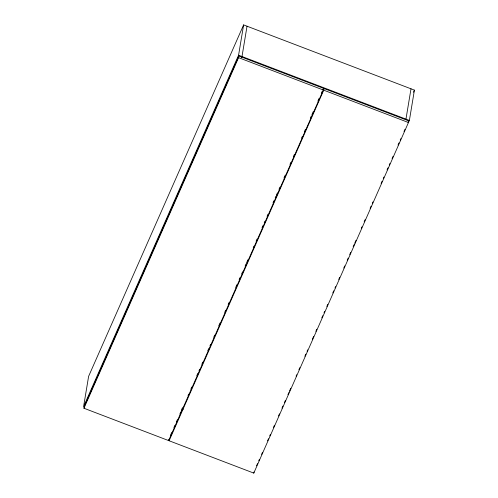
<?xml version="1.0" encoding="UTF-8"?>
<svg xmlns="http://www.w3.org/2000/svg" width="498" height="498" viewBox="0 0 498 498"><rect width="100%" height="100%" fill="white"/><g stroke="black" fill="none" stroke-linecap="round" stroke-linejoin="round"><path stroke-width="0.75" d="M324.005 88.519L323.731 90.175L408.416 122.514L408.69 120.858L324.005 88.519L168.629 440.581L83.938 408.242L84.212 406.586L238.841 56L323.532 88.339L323.258 89.989L238.567 57.65L238.841 56M168.629 440.581L168.81 439.479M243.615 24.9L238.579 55.216L83.583 406.642L88.619 376.326L243.615 24.9L414.417 90.119L409.381 120.435L253.787 473.1L169.102 440.761L169.376 439.105M247.033 26.207L241.997 56.523L241.468 57.724M253.787 473.1L253.974 471.998M405.963 119.134L410.999 88.818M83.938 408.242L238.567 57.65M170.472 435.37L171.723 432.525M173.92 427.545L174.86 425.417M176.429 421.862L177.369 419.727M179.878 414.037L180.818 411.902M181.446 410.483L182.704 407.638M188.032 395.549L188.661 394.123M190.859 389.15L191.798 387.014M196.816 375.635L197.756 373.5M199.013 370.655L199.636 369.236M201.833 364.256L202.773 362.127M207.797 350.748L208.737 348.612M209.988 345.768L210.617 344.348M213.754 337.233L214.694 335.098M218.771 325.854L220.029 323.009M224.729 312.346L225.669 310.21M228.184 304.521L229.124 302.392M235.71 287.458L236.961 284.613M239.158 279.633L240.098 277.498M241.667 273.944L242.607 271.808M245.116 266.119L246.056 263.99M246.684 262.564L247.942 259.719M253.27 247.631L253.899 246.211M256.096 241.231L257.036 239.096M262.054 227.717L262.994 225.588M264.251 222.743L264.88 221.317M267.071 216.344L268.011 214.208M273.035 202.829L273.975 200.694M275.226 197.849L275.855 196.43M276.483 195.011L277.423 192.875M278.992 189.321L279.932 187.186M284.009 177.942L285.267 175.097M289.967 164.427L290.913 162.298M293.422 156.609L294.362 154.473M301.576 138.114L302.199 136.695M304.396 131.715L305.336 129.586M310.354 118.207L311.3 116.071M311.922 114.652L313.18 111.807M317.886 101.138L319.137 98.293M321.335 93.313L322.274 91.184M322.903 89.758L323.532 88.339M169.102 440.761L323.731 90.175M413.471 92.255L414.417 90.119M256.57 465.755L257.516 463.626M258.767 460.781L259.396 459.355M261.593 454.381L262.533 452.246M267.551 440.867L268.49 438.732M269.748 435.887L270.37 434.468M273.508 427.359L274.448 425.224M278.525 415.979L279.471 413.844M281.98 408.155L282.92 406.019M284.489 402.465L285.429 400.336M287.937 394.646L288.877 392.511M289.506 391.086L290.757 388.241M296.092 376.152L296.721 374.733M298.912 369.753L299.858 367.624M304.876 356.244L305.816 354.109M307.067 351.264L307.696 349.845M312.402 339.175L313.659 336.331M315.85 331.351L316.79 329.222M321.814 317.842L322.754 315.707M324.005 312.862L324.634 311.443M326.831 306.463L327.771 304.328M332.789 292.955L333.728 290.82M334.986 287.975L335.615 286.549M338.746 279.44L339.692 277.305M343.769 268.061L344.709 265.932M347.218 260.242L348.158 258.107M349.727 254.553L350.667 252.418M353.175 246.728L354.115 244.593M354.744 243.173L356.002 240.329M361.33 228.24L361.959 226.814M364.156 221.84L365.096 219.705M370.114 208.326L371.054 206.191M372.311 203.352L372.934 201.927M381.088 183.438L382.034 181.303M383.286 178.458L383.914 177.039M387.052 169.924L387.992 167.795M389.243 164.95L389.872 163.525M392.069 158.551L393.009 156.416M398.026 145.036L398.966 142.901M400.224 140.056L400.853 138.637M403.984 131.522L404.93 129.393M408.061 122.278L408.69 120.858M238.579 55.216L409.381 120.435M181.782 408.97L183.233 409.524"/></g></svg>
